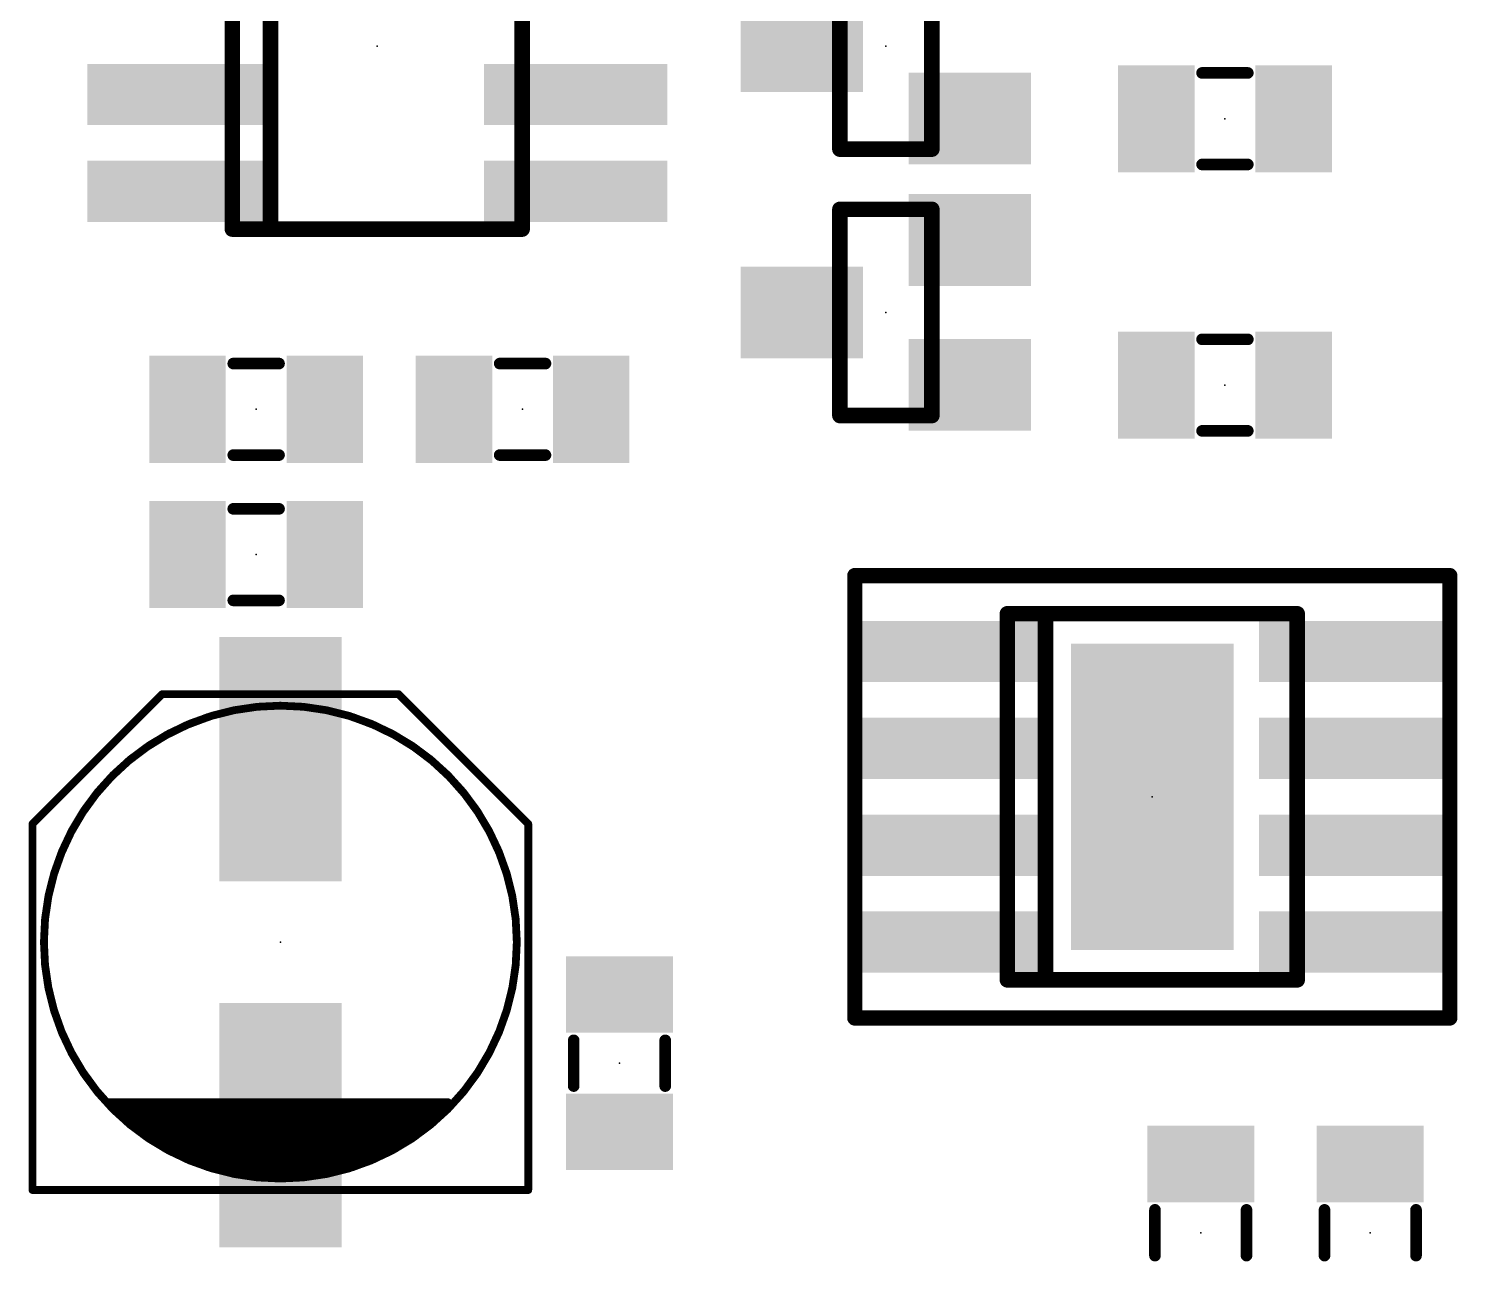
# Model space of a CAD drawing. Extents: x 45.5 to 117.9, y 20.2 to 75.1.
# Drawn here: x 59.88 to 78.61, y 37.09 to 53.25 of the extents above; entities that cross this region are included whole.
import ezdxf

# ---------------------------------------------------------------- set-up
doc = ezdxf.new("R2010")
doc.units = 0
for name, color, linetype in [('21', 253, 'CONTINUOUS'), ('23', 7, 'CONTINUOUS'), ('29', 253, 'CONTINUOUS'), ('31', 253, 'CONTINUOUS'), ('35', 253, 'CONTINUOUS'), ('39', 22, 'CONTINUOUS'), ('51', 253, 'CONTINUOUS')]:
    doc.layers.add(name, color=color, linetype=linetype)

# ---------------------------------------------------------------- blocks, each defined once
blk = doc.blocks.new('RECT')
blk.add_solid([(-0.5, -0.5), (0.5, -0.5), (-0.5, 0.5), (0.5, 0.5)])

msp = doc.modelspace()

# ---------------------------------------------------------------- linework, layer by layer
at = {"layer": '21'}
for points, const_width in [([(70.517, 51.6705), (70.517, 54.3745)], 0.2032), ([(71.723, 54.3745), (71.723, 51.6705)], 0.2032), ([(75.865, 52.67), (75.265, 52.67)], 0.1524), ([(71.723, 51.6705), (70.517, 51.6705)], 0.2032), ([(75.865, 51.47), (75.265, 51.47)], 0.1524), ([(70.517, 50.882), (71.723, 50.882)], 0.2032), ([(70.517, 48.178), (70.517, 50.882)], 0.2032), ([(71.723, 50.882), (71.723, 48.178)], 0.2032), ([(75.865, 49.1775), (75.265, 49.1775)], 0.1524), ([(63.165, 48.86), (62.565, 48.86)], 0.1524), ([(66.6575, 48.86), (66.0575, 48.86)], 0.1524), ([(71.723, 48.178), (70.517, 48.178)], 0.2032), ([(75.865, 47.9775), (75.265, 47.9775)], 0.1524), ([(63.165, 47.66), (62.565, 47.66)], 0.1524), ([(66.6575, 47.66), (66.0575, 47.66)], 0.1524), ([(63.165, 46.955), (62.565, 46.955)], 0.1524), ([(63.165, 45.755), (62.565, 45.755)], 0.1524), ([(59.9325, 42.825), (61.6325, 44.525)], 0.1016), ([(61.6325, 44.525), (62.2325, 44.525)], 0.1016), ([(64.1325, 44.525), (64.7325, 44.525)], 0.1016), ([(64.7325, 44.525), (66.4325, 42.825)], 0.1016), ([(59.9325, 38.025), (59.9325, 42.825)], 0.1016), ([(66.4325, 42.825), (66.4325, 38.025)], 0.1016), ([(67.0275, 39.9875), (67.0275, 39.3875)], 0.1524), ([(68.2275, 39.9875), (68.2275, 39.3875)], 0.1524), ([(62.2325, 38.025), (59.9325, 38.025)], 0.1016), ([(66.4325, 38.025), (64.1325, 38.025)], 0.1016), ([(74.6475, 37.765), (74.6475, 37.165)], 0.1524), ([(75.8475, 37.765), (75.8475, 37.165)], 0.1524), ([(76.87, 37.165), (76.87, 37.765)], 0.1524), ([(78.07, 37.165), (78.07, 37.765)], 0.1524)]:
    msp.add_lwpolyline(points, dxfattribs=dict(at, const_width=const_width))
for points, const_width in [([(75.265, 52.7081, 1), (75.265, 52.6319)], 0.0762), ([(75.865, 52.6319, 1), (75.865, 52.7081)], 0.0762), ([(70.517, 51.7213, 1), (70.517, 51.6197)], 0.1016), ([(70.4662, 51.6705, 1), (70.5678, 51.6705)], 0.1016), ([(71.6722, 51.6705, 1), (71.7738, 51.6705)], 0.1016), ([(71.723, 51.6197, 1), (71.723, 51.7213)], 0.1016), ([(75.265, 51.5081, 1), (75.265, 51.4319)], 0.0762), ([(75.865, 51.4319, 1), (75.865, 51.5081)], 0.0762), ([(70.517, 50.9328, 1), (70.517, 50.8312)], 0.1016), ([(70.5678, 50.882, 1), (70.4662, 50.882)], 0.1016), ([(71.7738, 50.882, 1), (71.6722, 50.882)], 0.1016), ([(71.723, 50.8312, 1), (71.723, 50.9328)], 0.1016), ([(75.265, 49.2156, 1), (75.265, 49.1394)], 0.0762), ([(75.865, 49.1394, 1), (75.865, 49.2156)], 0.0762), ([(62.565, 48.8981, 1), (62.565, 48.8219)], 0.0762), ([(63.165, 48.8219, 1), (63.165, 48.8981)], 0.0762), ([(66.0575, 48.8981, 1), (66.0575, 48.8219)], 0.0762), ([(66.6575, 48.8219, 1), (66.6575, 48.8981)], 0.0762), ([(70.517, 48.2288, 1), (70.517, 48.1272)], 0.1016), ([(70.4662, 48.178, 1), (70.5678, 48.178)], 0.1016), ([(71.6722, 48.178, 1), (71.7738, 48.178)], 0.1016), ([(71.723, 48.1272, 1), (71.723, 48.2288)], 0.1016), ([(75.265, 48.0156, 1), (75.265, 47.9394)], 0.0762), ([(75.865, 47.9394, 1), (75.865, 48.0156)], 0.0762), ([(62.565, 47.6981, 1), (62.565, 47.6219)], 0.0762), ([(63.165, 47.6219, 1), (63.165, 47.6981)], 0.0762), ([(66.0575, 47.6981, 1), (66.0575, 47.6219)], 0.0762), ([(66.6575, 47.6219, 1), (66.6575, 47.6981)], 0.0762), ([(62.565, 46.9931, 1), (62.565, 46.9169)], 0.0762), ([(63.165, 46.9169, 1), (63.165, 46.9931)], 0.0762), ([(62.565, 45.7931, 1), (62.565, 45.7169)], 0.0762), ([(63.165, 45.7169, 1), (63.165, 45.7931)], 0.0762), ([(61.6325, 44.5504, 1), (61.6325, 44.4996)], 0.0508), ([(61.6505, 44.507, 1), (61.6145, 44.543)], 0.0508), ([(62.2325, 44.4996, 1), (62.2325, 44.5504)], 0.0508), ([(64.1325, 44.5504, 1), (64.1325, 44.4996)], 0.0508), ([(64.7505, 44.543, 1), (64.7145, 44.507)], 0.0508), ([(64.7325, 44.4996, 1), (64.7325, 44.5504)], 0.0508), ([(62.2325, 44.225, 0.7285), (62.2325, 38.325)], 0.1016), ([(62.2403, 44.2008, 1), (62.2247, 44.2492)], 0.0508), ([(64.1325, 38.325, 0.7285), (64.1325, 44.225)], 0.1016), ([(64.1403, 44.2492, 1), (64.1247, 44.2008)], 0.0508), ([(59.9145, 42.843, 1), (59.9505, 42.807)], 0.0508), ([(59.9579, 42.825, 1), (59.9071, 42.825)], 0.0508), ([(66.4579, 42.825, 1), (66.4071, 42.825)], 0.0508), ([(66.4145, 42.807, 1), (66.4505, 42.843)], 0.0508), ([(67.0656, 39.9875, 1), (66.9894, 39.9875)], 0.0762), ([(68.2656, 39.9875, 1), (68.1894, 39.9875)], 0.0762), ([(66.9894, 39.3875, 1), (67.0656, 39.3875)], 0.0762), ([(68.1894, 39.3875, 1), (68.2656, 39.3875)], 0.0762), ([(62.2247, 38.3008, 1), (62.2403, 38.3492)], 0.0508), ([(64.1247, 38.3492, 1), (64.1403, 38.3008)], 0.0508), ([(59.9325, 38.0504, 1), (59.9325, 37.9996)], 0.0508), ([(59.9071, 38.025, 1), (59.9579, 38.025)], 0.0508), ([(62.2325, 37.9996, 1), (62.2325, 38.0504)], 0.0508), ([(64.1325, 38.0504, 1), (64.1325, 37.9996)], 0.0508), ([(66.4071, 38.025, 1), (66.4579, 38.025)], 0.0508), ([(66.4325, 37.9996, 1), (66.4325, 38.0504)], 0.0508), ([(74.6856, 37.765, 1), (74.6094, 37.765)], 0.0762), ([(75.8856, 37.765, 1), (75.8094, 37.765)], 0.0762), ([(76.9081, 37.765, 1), (76.8319, 37.765)], 0.0762), ([(78.1081, 37.765, 1), (78.0319, 37.765)], 0.0762), ([(74.6094, 37.165, 1), (74.6856, 37.165)], 0.0762), ([(75.8094, 37.165, 1), (75.8856, 37.165)], 0.0762), ([(76.8319, 37.165, 1), (76.9081, 37.165)], 0.0762), ([(78.0319, 37.165, 1), (78.1081, 37.165)], 0.0762)]:
    msp.add_lwpolyline(points, format="xyb", dxfattribs=dict(at, const_width=const_width))
at = {"layer": '23'}
for p in [(64.4525, 53.0225), (71.12, 53.0225), (75.565, 52.07), (71.12, 49.53), (75.565, 48.5775), (62.865, 48.26), (66.3575, 48.26), (62.865, 46.355), (74.6125, 43.18), (63.1825, 41.275), (67.6275, 39.6875), (75.2475, 37.465), (77.47, 37.465)]:
    msp.add_point(p, dxfattribs=at)
at = {"layer": '39', "const_width": 0.0999}
for points in [[(70.7125, 46.13, 1), (70.7125, 46.0301)], [(70.7625, 46.08, 1), (70.6626, 46.08)], [(78.5624, 46.08, 1), (78.4626, 46.08)], [(78.5125, 46.0301, 1), (78.5125, 46.13)], [(70.7125, 40.33, 1), (70.7125, 40.23)], [(70.6626, 40.28, 1), (70.7625, 40.28)], [(78.4626, 40.28, 1), (78.5624, 40.28)], [(78.5125, 40.23, 1), (78.5125, 40.33)]]:
    msp.add_lwpolyline(points, format="xyb", dxfattribs=at)
at = {"layer": '39', "const_width": 0.1998}
for points in [[(70.7125, 40.28), (70.7125, 46.08)], [(70.7125, 46.08), (78.5125, 46.08)], [(78.5125, 46.08), (78.5125, 40.28)], [(78.5125, 40.28), (70.7125, 40.28)]]:
    msp.add_lwpolyline(points, dxfattribs=at)
at = {"layer": '51'}
for points, const_width in [([(62.5525, 50.6225), (62.5525, 55.4225)], 0.2032), ([(63.0525, 50.6225), (63.0525, 55.4225)], 0.2032), ([(66.3525, 55.4225), (66.3525, 50.6225)], 0.2032), ([(63.0525, 50.6225), (62.5525, 50.6225)], 0.2032), ([(66.3525, 50.6225), (63.0525, 50.6225)], 0.2032), ([(72.7125, 40.78), (72.7125, 45.58)], 0.2032), ([(72.7125, 45.58), (73.2125, 45.58)], 0.2032), ([(73.2125, 45.58), (76.5125, 45.58)], 0.2032), ([(73.2125, 40.78), (73.2125, 45.58)], 0.2032), ([(76.5125, 45.58), (76.5125, 40.78)], 0.2032), ([(59.9325, 42.825), (61.6325, 44.525)], 0.1016), ([(61.6325, 44.525), (64.7325, 44.525)], 0.1016), ([(64.7325, 44.525), (66.4325, 42.825)], 0.1016), ([(59.9325, 38.025), (59.9325, 42.825)], 0.1016), ([(66.4325, 42.825), (66.4325, 38.025)], 0.1016), ([(73.2125, 40.78), (72.7125, 40.78)], 0.2032), ([(76.5125, 40.78), (73.2125, 40.78)], 0.2032), ([(60.9325, 39.175), (65.3825, 39.175)], 0.1016), ([(61.0325, 39.125), (61.5825, 38.675)], 0.1016), ([(61.0825, 39.125), (61.0325, 39.125)], 0.1016), ([(61.0489, 39.1116), (61.0489, 39.125)], 0.1016), ([(65.3325, 39.125), (61.0825, 39.125)], 0.1016), ([(61.1505, 39.0285), (61.1505, 39.125)], 0.1016), ([(61.2521, 38.9453), (61.2521, 39.125)], 0.1016), ([(61.3537, 38.8622), (61.3537, 39.125)], 0.1016), ([(61.4553, 38.7791), (61.4553, 39.125)], 0.1016), ([(61.5569, 38.6959), (61.5569, 39.125)], 0.1016), ([(61.6585, 38.6424), (61.6585, 39.125)], 0.1016), ([(61.7601, 38.5989), (61.7601, 39.125)], 0.1016), ([(61.8617, 38.5553), (61.8617, 39.125)], 0.1016), ([(61.9633, 38.5118), (61.9633, 39.125)], 0.1016), ([(62.0649, 38.4683), (62.0649, 39.125)], 0.1016), ([(62.1665, 38.4247), (62.1665, 39.125)], 0.1016), ([(62.2681, 38.3812), (62.2681, 39.125)], 0.1016), ([(62.3697, 38.3605), (62.3697, 39.125)], 0.1016), ([(62.4713, 38.3435), (62.4713, 39.125)], 0.1016), ([(62.5729, 38.3266), (62.5729, 39.125)], 0.1016), ([(62.6745, 38.3097), (62.6745, 39.125)], 0.1016), ([(62.7761, 38.2927), (62.7761, 39.125)], 0.1016), ([(62.8777, 38.2758), (62.8777, 39.125)], 0.1016), ([(62.9793, 38.2589), (62.9793, 39.125)], 0.1016), ([(63.0809, 38.2419), (63.0809, 39.125)], 0.1016), ([(63.1825, 38.225), (63.1825, 39.125)], 0.1016), ([(63.2841, 38.241), (63.2841, 39.125)], 0.1016), ([(63.3857, 38.2571), (63.3857, 39.125)], 0.1016), ([(63.4873, 38.2731), (63.4873, 39.125)], 0.1016), ([(63.5889, 38.2892), (63.5889, 39.125)], 0.1016), ([(63.6905, 38.3052), (63.6905, 39.125)], 0.1016), ([(63.7921, 38.3212), (63.7921, 39.125)], 0.1016), ([(63.8937, 38.3373), (63.8937, 39.125)], 0.1016), ([(63.9953, 38.3533), (63.9953, 39.125)], 0.1016), ([(64.0969, 38.3694), (64.0969, 39.125)], 0.1016), ([(64.1985, 38.408), (64.1985, 39.125)], 0.1016), ([(64.3001, 38.4588), (64.3001, 39.125)], 0.1016), ([(64.4017, 38.5096), (64.4017, 39.125)], 0.1016), ([(64.5033, 38.5604), (64.5033, 39.125)], 0.1016), ([(64.6049, 38.6112), (64.6049, 39.125)], 0.1016), ([(64.7065, 38.662), (64.7065, 39.125)], 0.1016), ([(64.8081, 38.7128), (64.8081, 39.125)], 0.1016), ([(64.8325, 38.725), (65.3325, 39.125)], 0.1016), ([(64.9097, 38.7868), (64.9097, 39.125)], 0.1016), ([(65.0113, 38.868), (65.0113, 39.125)], 0.1016), ([(65.1129, 38.9493), (65.1129, 39.125)], 0.1016), ([(65.2145, 39.0306), (65.2145, 39.125)], 0.1016), ([(65.3161, 39.1119), (65.3161, 39.125)], 0.1016), ([(64.1325, 38.375), (64.8325, 38.725)], 0.1016), ([(61.5825, 38.675), (62.2825, 38.375)], 0.1016), ([(62.2825, 38.375), (63.1825, 38.225)], 0.1016), ([(63.1825, 38.225), (64.1325, 38.375)], 0.1016), ([(66.4325, 38.025), (59.9325, 38.025)], 0.1016)]:
    msp.add_lwpolyline(points, dxfattribs=dict(at, const_width=const_width))
for points, const_width in [([(62.5525, 50.6733, 1), (62.5525, 50.5717)], 0.1016), ([(62.5017, 50.6225, 1), (62.6033, 50.6225)], 0.1016), ([(63.0525, 50.6733, 1), (63.0525, 50.5717)], 0.1016), ([(63.0017, 50.6225, 1), (63.1033, 50.6225)], 0.1016), ([(63.0525, 50.5717, 1), (63.0525, 50.6733)], 0.1016), ([(66.3017, 50.6225, 1), (66.4033, 50.6225)], 0.1016), ([(66.3525, 50.5717, 1), (66.3525, 50.6733)], 0.1016), ([(72.7633, 45.58, 1), (72.6617, 45.58)], 0.1016), ([(72.7125, 45.6308, 1), (72.7125, 45.5292)], 0.1016), ([(73.2125, 45.6308, 1), (73.2125, 45.5292)], 0.1016), ([(73.2633, 45.58, 1), (73.1617, 45.58)], 0.1016), ([(73.2125, 45.5292, 1), (73.2125, 45.6308)], 0.1016), ([(76.5633, 45.58, 1), (76.4617, 45.58)], 0.1016), ([(76.5125, 45.5292, 1), (76.5125, 45.6308)], 0.1016), ([(63.1825, 38.175, 1), (63.1825, 44.375, 1), (63.1825, 38.175)], 0.1016), ([(61.6325, 44.5504, 1), (61.6325, 44.4996)], 0.0508), ([(61.6505, 44.507, 1), (61.6145, 44.543)], 0.0508), ([(64.7505, 44.543, 1), (64.7145, 44.507)], 0.0508), ([(64.7325, 44.4996, 1), (64.7325, 44.5504)], 0.0508), ([(59.9145, 42.843, 1), (59.9505, 42.807)], 0.0508), ([(59.9579, 42.825, 1), (59.9071, 42.825)], 0.0508), ([(66.4579, 42.825, 1), (66.4071, 42.825)], 0.0508), ([(66.4145, 42.807, 1), (66.4505, 42.843)], 0.0508), ([(72.7125, 40.8308, 1), (72.7125, 40.7292)], 0.1016), ([(73.2125, 40.8308, 1), (73.2125, 40.7292)], 0.1016), ([(73.2125, 40.7292, 1), (73.2125, 40.8308)], 0.1016), ([(76.5125, 40.7292, 1), (76.5125, 40.8308)], 0.1016), ([(72.6617, 40.78, 1), (72.7633, 40.78)], 0.1016), ([(73.1617, 40.78, 1), (73.2633, 40.78)], 0.1016), ([(76.4617, 40.78, 1), (76.5633, 40.78)], 0.1016), ([(60.9325, 39.2004, 1), (60.9325, 39.1496)], 0.0508), ([(61.0486, 39.1447, 1), (61.0164, 39.1053)], 0.0508), ([(61.0325, 39.1504, 1), (61.0325, 39.0996)], 0.0508), ([(61.0743, 39.125, 1), (61.0235, 39.125)], 0.0508), ([(61.0825, 39.1504, 1), (61.0825, 39.0996)], 0.0508), ([(61.0825, 39.0996, 1), (61.0825, 39.1504)], 0.0508), ([(61.1759, 39.125, 1), (61.1251, 39.125)], 0.0508), ([(61.2775, 39.125, 1), (61.2267, 39.125)], 0.0508), ([(61.3791, 39.125, 1), (61.3283, 39.125)], 0.0508), ([(61.4807, 39.125, 1), (61.4299, 39.125)], 0.0508), ([(61.5823, 39.125, 1), (61.5315, 39.125)], 0.0508), ([(61.6839, 39.125, 1), (61.6331, 39.125)], 0.0508), ([(61.7855, 39.125, 1), (61.7347, 39.125)], 0.0508), ([(61.8871, 39.125, 1), (61.8363, 39.125)], 0.0508), ([(61.9887, 39.125, 1), (61.9379, 39.125)], 0.0508), ([(62.0903, 39.125, 1), (62.0395, 39.125)], 0.0508), ([(62.1919, 39.125, 1), (62.1411, 39.125)], 0.0508), ([(62.2935, 39.125, 1), (62.2427, 39.125)], 0.0508), ([(62.3951, 39.125, 1), (62.3443, 39.125)], 0.0508), ([(62.4967, 39.125, 1), (62.4459, 39.125)], 0.0508), ([(62.5983, 39.125, 1), (62.5475, 39.125)], 0.0508), ([(62.6999, 39.125, 1), (62.6491, 39.125)], 0.0508), ([(62.8015, 39.125, 1), (62.7507, 39.125)], 0.0508), ([(62.9031, 39.125, 1), (62.8523, 39.125)], 0.0508), ([(63.0047, 39.125, 1), (62.9539, 39.125)], 0.0508), ([(63.1063, 39.125, 1), (63.0555, 39.125)], 0.0508), ([(63.2079, 39.125, 1), (63.1571, 39.125)], 0.0508), ([(63.3095, 39.125, 1), (63.2587, 39.125)], 0.0508), ([(63.4111, 39.125, 1), (63.3603, 39.125)], 0.0508), ([(63.5127, 39.125, 1), (63.4619, 39.125)], 0.0508), ([(63.6143, 39.125, 1), (63.5635, 39.125)], 0.0508), ([(63.7159, 39.125, 1), (63.6651, 39.125)], 0.0508), ([(63.8175, 39.125, 1), (63.7667, 39.125)], 0.0508), ([(63.9191, 39.125, 1), (63.8683, 39.125)], 0.0508), ([(64.0207, 39.125, 1), (63.9699, 39.125)], 0.0508), ([(64.1223, 39.125, 1), (64.0715, 39.125)], 0.0508), ([(64.2239, 39.125, 1), (64.1731, 39.125)], 0.0508), ([(64.3255, 39.125, 1), (64.2747, 39.125)], 0.0508), ([(64.4271, 39.125, 1), (64.3763, 39.125)], 0.0508), ([(64.5287, 39.125, 1), (64.4779, 39.125)], 0.0508), ([(64.6303, 39.125, 1), (64.5795, 39.125)], 0.0508), ([(64.7319, 39.125, 1), (64.6811, 39.125)], 0.0508), ([(64.8335, 39.125, 1), (64.7827, 39.125)], 0.0508), ([(64.9351, 39.125, 1), (64.8843, 39.125)], 0.0508), ([(65.0367, 39.125, 1), (64.9859, 39.125)], 0.0508), ([(65.1383, 39.125, 1), (65.0875, 39.125)], 0.0508), ([(65.2399, 39.125, 1), (65.1891, 39.125)], 0.0508), ([(65.3415, 39.125, 1), (65.2907, 39.125)], 0.0508), ([(65.3484, 39.1052, 1), (65.3166, 39.1448)], 0.0508), ([(65.3325, 39.0996, 1), (65.3325, 39.1504)], 0.0508), ([(65.3825, 39.1496, 1), (65.3825, 39.2004)], 0.0508), ([(61.0235, 39.1116, 1), (61.0743, 39.1116)], 0.0508), ([(61.1251, 39.0285, 1), (61.1759, 39.0285)], 0.0508), ([(61.2267, 38.9453, 1), (61.2775, 38.9453)], 0.0508), ([(65.0875, 38.9493, 1), (65.1383, 38.9493)], 0.0508), ([(65.1891, 39.0306, 1), (65.2399, 39.0306)], 0.0508), ([(65.2907, 39.1119, 1), (65.3415, 39.1119)], 0.0508), ([(61.3283, 38.8622, 1), (61.3791, 38.8622)], 0.0508), ([(61.4299, 38.7791, 1), (61.4807, 38.7791)], 0.0508), ([(64.8439, 38.7023, 1), (64.8211, 38.7477)], 0.0508), ([(64.8843, 38.7868, 1), (64.9351, 38.7868)], 0.0508), ([(64.9859, 38.868, 1), (65.0367, 38.868)], 0.0508), ([(61.5315, 38.6959, 1), (61.5823, 38.6959)], 0.0508), ([(61.5925, 38.6983, 1), (61.5725, 38.6517)], 0.0508), ([(61.5664, 38.6553, 1), (61.5986, 38.6947)], 0.0508), ([(61.6331, 38.6424, 1), (61.6839, 38.6424)], 0.0508), ([(61.7347, 38.5989, 1), (61.7855, 38.5989)], 0.0508), ([(64.4779, 38.5604, 1), (64.5287, 38.5604)], 0.0508), ([(64.5795, 38.6112, 1), (64.6303, 38.6112)], 0.0508), ([(64.6811, 38.662, 1), (64.7319, 38.662)], 0.0508), ([(64.7827, 38.7128, 1), (64.8335, 38.7128)], 0.0508), ([(64.8166, 38.7448, 1), (64.8484, 38.7052)], 0.0508), ([(61.8363, 38.5553, 1), (61.8871, 38.5553)], 0.0508), ([(61.9379, 38.5118, 1), (61.9887, 38.5118)], 0.0508), ([(62.0395, 38.4683, 1), (62.0903, 38.4683)], 0.0508), ([(62.1411, 38.4247, 1), (62.1919, 38.4247)], 0.0508), ([(62.2427, 38.3812, 1), (62.2935, 38.3812)], 0.0508), ([(62.2867, 38.4001, 1), (62.2783, 38.3499)], 0.0508), ([(62.2725, 38.3517, 1), (62.2925, 38.3983)], 0.0508), ([(64.1211, 38.3977, 1), (64.1439, 38.3523)], 0.0508), ([(64.1365, 38.3499, 1), (64.1285, 38.4001)], 0.0508), ([(64.1731, 38.408, 1), (64.2239, 38.408)], 0.0508), ([(64.2747, 38.4588, 1), (64.3255, 38.4588)], 0.0508), ([(64.3763, 38.5096, 1), (64.4271, 38.5096)], 0.0508), ([(62.3443, 38.3605, 1), (62.3951, 38.3605)], 0.0508), ([(62.4459, 38.3435, 1), (62.4967, 38.3435)], 0.0508), ([(62.5475, 38.3266, 1), (62.5983, 38.3266)], 0.0508), ([(62.6491, 38.3097, 1), (62.6999, 38.3097)], 0.0508), ([(62.7507, 38.2927, 1), (62.8015, 38.2927)], 0.0508), ([(62.8523, 38.2758, 1), (62.9031, 38.2758)], 0.0508), ([(62.9539, 38.2589, 1), (63.0047, 38.2589)], 0.0508), ([(63.0555, 38.2419, 1), (63.1063, 38.2419)], 0.0508), ([(63.1785, 38.2501, 1), (63.1865, 38.1999)], 0.0508), ([(63.1571, 38.225, 1), (63.2079, 38.225)], 0.0508), ([(63.1783, 38.1999, 1), (63.1867, 38.2501)], 0.0508), ([(63.2587, 38.241, 1), (63.3095, 38.241)], 0.0508), ([(63.3603, 38.2571, 1), (63.4111, 38.2571)], 0.0508), ([(63.4619, 38.2731, 1), (63.5127, 38.2731)], 0.0508), ([(63.5635, 38.2892, 1), (63.6143, 38.2892)], 0.0508), ([(63.6651, 38.3052, 1), (63.7159, 38.3052)], 0.0508), ([(63.7667, 38.3212, 1), (63.8175, 38.3212)], 0.0508), ([(63.8683, 38.3373, 1), (63.9191, 38.3373)], 0.0508), ([(63.9699, 38.3533, 1), (64.0207, 38.3533)], 0.0508), ([(64.0715, 38.3694, 1), (64.1223, 38.3694)], 0.0508), ([(59.9325, 38.0504, 1), (59.9325, 37.9996)], 0.0508), ([(59.9071, 38.025, 1), (59.9579, 38.025)], 0.0508), ([(66.4071, 38.025, 1), (66.4579, 38.025)], 0.0508), ([(66.4325, 37.9996, 1), (66.4325, 38.0504)], 0.0508)]:
    msp.add_lwpolyline(points, format="xyb", dxfattribs=dict(at, const_width=const_width))

# ---------------------------------------------------------------- block references
at = {"layer": '29'}
for p, xscale, yscale, rotation in [((70.02, 53.0225), 1.2032, 1.6032, 90), ((61.8525, 52.3875), 0.8032, 2.4032, 270), ((67.0525, 52.3875), 0.8032, 2.4032, 270), ((72.22, 52.0725), 1.2032, 1.6032, 90), ((74.665, 52.07), 1.0032, 1.4032, 180), ((76.465, 52.07), 1.0032, 1.4032, 180), ((61.8525, 51.1175), 0.8032, 2.4032, 270), ((67.0525, 51.1175), 0.8032, 2.4032, 270), ((72.22, 50.48), 1.2032, 1.6032, 90), ((70.02, 49.53), 1.2032, 1.6032, 90), ((74.665, 48.5775), 1.0032, 1.4032, 180), ((76.465, 48.5775), 1.0032, 1.4032, 180), ((72.22, 48.58), 1.2032, 1.6032, 90), ((61.965, 48.26), 1.0032, 1.4032, 180), ((63.765, 48.26), 1.0032, 1.4032, 180), ((65.4575, 48.26), 1.0032, 1.4032, 180), ((67.2575, 48.26), 1.0032, 1.4032, 180), ((61.965, 46.355), 1.0032, 1.4032, 180), ((63.765, 46.355), 1.0032, 1.4032, 180), ((72.0125, 45.085), 0.8032, 2.4032, 270), ((77.2125, 45.085), 0.8032, 2.4032, 270), ((63.1825, 43.675), 3.2032, 1.6032, 90), ((74.6125, 43.18), 4.0132, 2.1336, 270), ((72.0125, 43.815), 0.8032, 2.4032, 270), ((77.2125, 43.815), 0.8032, 2.4032, 270), ((72.0125, 42.545), 0.8032, 2.4032, 270), ((77.2125, 42.545), 0.8032, 2.4032, 270), ((72.0125, 41.275), 0.8032, 2.4032, 270), ((77.2125, 41.275), 0.8032, 2.4032, 270), ((67.6275, 40.5875), 1.0032, 1.4032, 270), ((63.1825, 38.875), 3.2032, 1.6032, 90), ((67.6275, 38.7875), 1.0032, 1.4032, 270), ((75.2475, 38.365), 1.0032, 1.4032, 270), ((77.47, 38.365), 1.0032, 1.4032, 90)]:
    msp.add_blockref('RECT', p, dxfattribs=dict(at, xscale=xscale, yscale=yscale, rotation=rotation))
at = {"layer": '31', "yscale": 1.4, "rotation": 90}
for p in [(70.02, 53.0225), (72.22, 52.0725), (72.22, 50.48), (70.02, 49.53), (72.22, 48.58)]:
    msp.add_blockref('RECT', p, dxfattribs=at)
at = {"layer": '31'}
for p, xscale, yscale, rotation in [((61.8525, 52.3875), 0.6, 2.2, 270), ((67.0525, 52.3875), 0.6, 2.2, 270), ((74.665, 52.07), 0.8, 1.2, 180), ((76.465, 52.07), 0.8, 1.2, 180), ((61.8525, 51.1175), 0.6, 2.2, 270), ((67.0525, 51.1175), 0.6, 2.2, 270), ((74.665, 48.5775), 0.8, 1.2, 180), ((76.465, 48.5775), 0.8, 1.2, 180), ((61.965, 48.26), 0.8, 1.2, 180), ((63.765, 48.26), 0.8, 1.2, 180), ((65.4575, 48.26), 0.8, 1.2, 180), ((67.2575, 48.26), 0.8, 1.2, 180), ((61.965, 46.355), 0.8, 1.2, 180), ((63.765, 46.355), 0.8, 1.2, 180), ((72.0125, 45.085), 0.6, 2.2, 270), ((77.2125, 45.085), 0.6, 2.2, 270), ((63.1825, 43.675), 3, 1.4, 90), ((74.6125, 43.18), 3.81, 1.9304, 270), ((72.0125, 43.815), 0.6, 2.2, 270), ((77.2125, 43.815), 0.6, 2.2, 270), ((72.0125, 42.545), 0.6, 2.2, 270), ((77.2125, 42.545), 0.6, 2.2, 270), ((72.0125, 41.275), 0.6, 2.2, 270), ((77.2125, 41.275), 0.6, 2.2, 270), ((67.6275, 40.5875), 0.8, 1.2, 270), ((63.1825, 38.875), 3, 1.4, 90), ((67.6275, 38.7875), 0.8, 1.2, 270), ((75.2475, 38.365), 0.8, 1.2, 270), ((77.47, 38.365), 0.8, 1.2, 90)]:
    msp.add_blockref('RECT', p, dxfattribs=dict(at, xscale=xscale, yscale=yscale, rotation=rotation))
at = {"layer": '35', "xscale": 2, "yscale": 2, "rotation": 270}
msp.add_blockref('RECT', (74.6125, 43.18), dxfattribs=at)
at = {"layer": '51'}
for p, xscale, yscale, rotation in [((70.1683, 53.01), 0.475, 0.5966, 270), ((61.9025, 52.3875), 0.49, 1.1, 270), ((67.0025, 52.3875), 0.49, 1.1, 270), ((72.0717, 52.0975), 0.5, 0.5966, 90), ((61.9025, 51.1175), 0.49, 1.1, 270), ((67.0025, 51.1175), 0.49, 1.1, 270), ((72.0717, 50.455), 0.5, 0.5966, 90), ((70.1683, 49.5175), 0.475, 0.5966, 270), ((72.0717, 48.605), 0.5, 0.5966, 90), ((72.0624, 45.085), 0.4902, 1.1001, 270), ((77.1626, 45.085), 0.4902, 1.1001, 270), ((63.1825, 44.625), 0.6, 0.7, 90), ((72.0624, 43.815), 0.4902, 1.1001, 270), ((77.1626, 43.815), 0.4902, 1.1001, 270), ((72.0624, 42.545), 0.4902, 1.1001, 270), ((77.1626, 42.545), 0.4902, 1.1001, 270), ((72.0624, 41.275), 0.4902, 1.1001, 270), ((77.1626, 41.275), 0.4902, 1.1001, 270), ((63.1825, 37.925), 0.6, 0.7, 90)]:
    msp.add_blockref('RECT', p, dxfattribs=dict(at, xscale=xscale, yscale=yscale, rotation=rotation))

doc.saveas('drawing.dxf')
